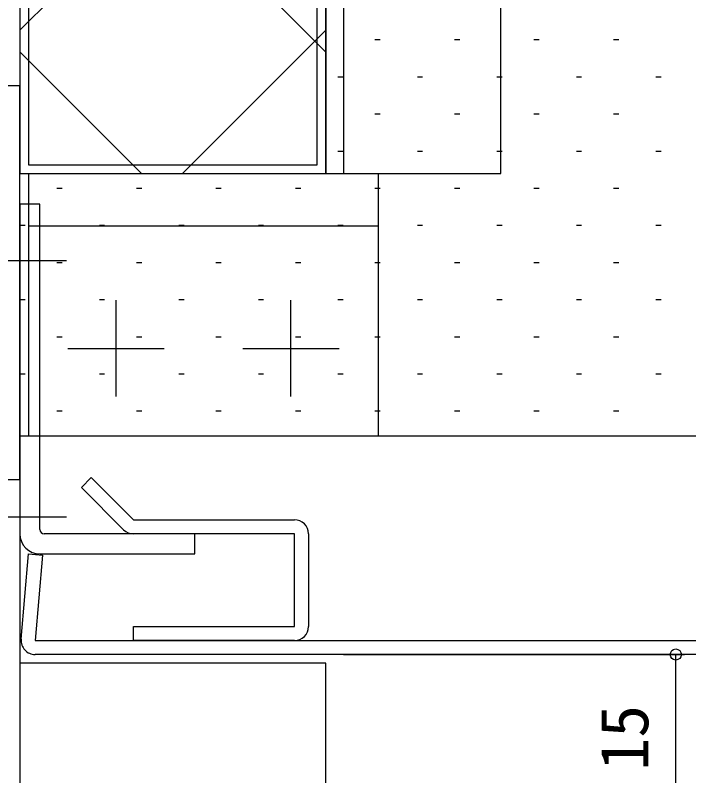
# Model space of a CAD drawing. Units: millimetres, scale not verified. Extents: x -959 to 961, y -418 to 416.
# Drawn here: x -221.8 to -144.8, y 208.3 to 295.2 of the extents above; entities that cross this region are included whole.
import ezdxf
from ezdxf.enums import TextEntityAlignment as Align

# ---------------------------------------------------------------- set-up
doc = ezdxf.new("R2010")
doc.units = ezdxf.units.MM
doc.header["$LTSCALE"] = 4
for name, color, linetype in [('0-2_YKK_11', 7, 'Continuous'), ('0-4_YKK_12', 2, 'Continuous'), ('0-5_YKK_13', 4, 'Continuous'), ('0-7_YKK_D', 6, 'Continuous'), ('0-9_YSS_K', 3, 'Continuous')]:
    doc.layers.add(name, color=color, linetype=linetype)
doc.styles.add('ＭＳ ゴシック', font='')
doc.styles.get('ＭＳ ゴシック').set_extended_font_data('MS Gothic')

msp = doc.modelspace()

# ---------------------------------------------------------------- linework, layer by layer
at = {"layer": '0-2_YKK_11'}
for points in [[(-223.3, 243.719), (-223.3, 242.119), (-221.3, 242.119), (-221.3, 287.119), (-223.3, 287.119), (-223.3, 277.119), (-260.8, 277.119), (-260.8, 287.119), (-266.3, 287.119), (-266.3, 281.119), (-265.3, 281.119), (-265.3, 285.119), (-262.8, 285.119), (-262.8, 275.619), (-265.3, 275.619), (-265.3, 277.119), (-266.3, 277.119), (-266.3, 273.819), (-267.8, 273.819), (-267.8, 272.819), (-265.8, 272.819), (-264.8, 273.819), (-264.5, 274.119), (-262.8, 274.119)], [(-236.37, 212.149), (-236.37, 208.749), (-222.93, 208.749), (-222.93, 240.489), (-229.209, 240.489), (-230.3, 241.119), (-230.3, 242.119), (-226.758, 242.119), (-226.575, 241.999), (-226.025, 241.999), (-225.842, 242.119), (-225.758, 242.119), (-225.575, 241.999), (-225.025, 241.999), (-224.842, 242.119), (-221.3, 242.119), (-221.3, 207.119)]]:
    msp.add_lwpolyline(points, dxfattribs=at)
at = {"layer": '0-4_YKK_12'}
for p, q in [((-186.3, 331.6), (-186.3, 277.119)), ((-184.3, 331.6), (-184.3, 277.119)), ((-223.9, 242.119), (-221.3, 242.119)), ((-186.3, 221.119), (-221.3, 221.119)), ((-186.3, -23.891), (-186.3, 221.119))]:
    msp.add_line(p, q, dxfattribs=at)
msp.add_lwpolyline([(-186.3, 277.119), (-166.3, 277.119), (-166.3, 331.6)], dxfattribs=at)
at = {"layer": '0-5_YKK_13'}
for p, q in [((-220.3, 277.119), (-180.3, 277.119)), ((-220.3, 277.119), (-220.3, 247.119)), ((-180.3, 247.119), (-180.3, 277.119)), ((-220.3, 271.119), (-180.3, 271.119)), ((-215.947, 267.119), (-230.63, 267.119)), ((-210.3, 251.619), (-210.3, 262.619)), ((-190.3, 251.619), (-190.3, 262.619)), ((-215.8, 257.119), (-204.8, 257.119)), ((-195.8, 257.119), (-184.8, 257.119)), ((-220.3, 247.119), (-180.3, 247.119)), ((-215.947, 237.819), (-230.63, 237.819)), ((-201.3, 235.919), (-218.5, 235.919)), ((-188.3, 235.919), (-188.3, 225.319)), ((-94.3, 222.119), (-219.554, 222.119))]:
    msp.add_line(p, q, dxfattribs=at)
msp.add_lwpolyline([(-266.3, 296.119), (-221.3, 296.119), (-221.3, 287.119), (-266.3, 287.119)], close=True, dxfattribs=at)
for points in [[(-219, 236.419), (-219, 273.619), (-221.3, 273.619), (-221.3, 235.919)], [(-209.431, 236.387), (-214.266, 241.222), (-213.135, 242.353)], [(-213.135, 242.353), (-208.3, 237.519), (-189.9, 237.519)], [(-219, 233.619), (-201.3, 233.619), (-201.3, 235.919)], [(-189.9, 223.719), (-208.3, 223.719), (-208.3, 225.319), (-189.9, 225.319), (-189.9, 235.919), (-208.3, 235.919)], [(-221.148, 223.858), (-220.294, 233.619), (-218.7, 233.479), (-219.554, 223.719), (-94.3, 223.719)]]:
    msp.add_lwpolyline(points, dxfattribs=at)
for centre, radius, start, end in [((-189.9, 235.919), 1.6, 0, 90), ((-219, 235.919), 2.3, 180, 270), ((-218.5, 236.419), 0.5, 180, 270), ((-208.3, 237.519), 1.6, 225, 270), ((-189.9, 225.319), 1.6, 270, 0), ((-219.554, 223.719), 1.6, 175, 270)]:
    msp.add_arc(centre, radius, start, end, dxfattribs=at)
at = {"layer": '0-7_YKK_D'}
for p, q in [((-184.3, 222.119), (-145.3, 222.119)), ((-146.3, 207.119), (-146.3, 222.119))]:
    msp.add_line(p, q, dxfattribs=at)
msp.add_circle((-146.3, 222.119), 0.637, dxfattribs=at)
at = {"layer": '0-9_YSS_K'}
for p, q in [((-186.3, 328.495), (-221.3, 293.493)), ((-186.3, 291.001), (-221.3, 326)), ((-186.3, 293.507), (-202.687, 277.119)), ((-180.695, 292.416), (-180.095, 292.416)), ((-171.605, 292.416), (-171.005, 292.416)), ((-162.515, 292.416), (-161.915, 292.416)), ((-153.425, 292.416), (-152.825, 292.416)), ((-207.405, 277.118), (-221.3, 291.013)), ((-184.94, 288.171), (-184.34, 288.171)), ((-175.85, 288.171), (-175.25, 288.171)), ((-166.76, 288.171), (-166.16, 288.171)), ((-157.67, 288.171), (-157.07, 288.171)), ((-148.58, 288.171), (-147.98, 288.171)), ((-180.695, 283.926), (-180.095, 283.926)), ((-171.605, 283.926), (-171.005, 283.926)), ((-162.515, 283.926), (-161.915, 283.926)), ((-153.425, 283.926), (-152.825, 283.926)), ((-184.94, 279.681), (-184.34, 279.681)), ((-175.85, 279.681), (-175.25, 279.681)), ((-166.76, 279.681), (-166.16, 279.681)), ((-157.67, 279.681), (-157.07, 279.681)), ((-148.58, 279.681), (-147.98, 279.681)), ((-217.055, 275.436), (-216.455, 275.436)), ((-207.965, 275.436), (-207.365, 275.436)), ((-198.875, 275.436), (-198.275, 275.436)), ((-189.785, 275.436), (-189.185, 275.436)), ((-180.695, 275.436), (-180.095, 275.436)), ((-171.605, 275.436), (-171.005, 275.436)), ((-162.515, 275.436), (-161.915, 275.436)), ((-153.425, 275.436), (-152.825, 275.436)), ((-221.3, 271.191), (-220.7, 271.191)), ((-212.21, 271.191), (-211.61, 271.191)), ((-203.12, 271.191), (-202.52, 271.191)), ((-194.03, 271.191), (-193.43, 271.191)), ((-184.94, 271.191), (-184.34, 271.191)), ((-175.85, 271.191), (-175.25, 271.191)), ((-166.76, 271.191), (-166.16, 271.191)), ((-157.67, 271.191), (-157.07, 271.191)), ((-148.58, 271.191), (-147.98, 271.191)), ((-217.055, 266.946), (-216.455, 266.946)), ((-207.965, 266.946), (-207.365, 266.946)), ((-198.875, 266.946), (-198.275, 266.946)), ((-189.785, 266.946), (-189.185, 266.946)), ((-180.695, 266.946), (-180.095, 266.946)), ((-171.605, 266.946), (-171.005, 266.946)), ((-162.515, 266.946), (-161.915, 266.946)), ((-153.425, 266.946), (-152.825, 266.946)), ((-221.3, 262.701), (-220.7, 262.701)), ((-212.21, 262.701), (-211.61, 262.701)), ((-203.12, 262.701), (-202.52, 262.701)), ((-194.03, 262.701), (-193.43, 262.701)), ((-184.94, 262.701), (-184.34, 262.701)), ((-175.85, 262.701), (-175.25, 262.701)), ((-166.76, 262.701), (-166.16, 262.701)), ((-157.67, 262.701), (-157.07, 262.701)), ((-148.58, 262.701), (-147.98, 262.701)), ((-217.055, 258.456), (-216.455, 258.456)), ((-207.965, 258.456), (-207.365, 258.456)), ((-198.875, 258.456), (-198.275, 258.456)), ((-189.785, 258.456), (-189.185, 258.456)), ((-180.695, 258.456), (-180.095, 258.456)), ((-171.605, 258.456), (-171.005, 258.456)), ((-162.515, 258.456), (-161.915, 258.456)), ((-153.425, 258.456), (-152.825, 258.456)), ((-221.3, 254.211), (-220.7, 254.211)), ((-212.21, 254.211), (-211.61, 254.211)), ((-203.12, 254.211), (-202.52, 254.211)), ((-194.03, 254.211), (-193.43, 254.211)), ((-184.94, 254.211), (-184.34, 254.211)), ((-175.85, 254.211), (-175.25, 254.211)), ((-166.76, 254.211), (-166.16, 254.211)), ((-157.67, 254.211), (-157.07, 254.211)), ((-148.58, 254.211), (-147.98, 254.211)), ((-217.055, 249.966), (-216.455, 249.966)), ((-207.965, 249.966), (-207.365, 249.966)), ((-198.875, 249.966), (-198.275, 249.966)), ((-189.785, 249.966), (-189.185, 249.966)), ((-180.695, 249.966), (-180.095, 249.966)), ((-171.605, 249.966), (-171.005, 249.966)), ((-162.515, 249.966), (-161.915, 249.966)), ((-153.425, 249.966), (-152.825, 249.966)), ((-221.3, 247.119), (-106.3, 247.119))]:
    msp.add_line(p, q, dxfattribs=at)
for points in [[(-221.3, 331.6), (-221.3, 277.119), (-186.3, 277.119), (-186.3, 331.6)], [(-220.3, 331.6), (-220.3, 278.119), (-187.3, 278.119), (-187.3, 331.6)]]:
    msp.add_lwpolyline(points, dxfattribs=at)

# ---------------------------------------------------------------- texts
at = {"layer": '0-7_YKK_D', "style": 'ＭＳ ゴシック'}
msp.add_text('15', height=5.499, rotation=90, dxfattribs=at).set_placement((-147.8, 208.866), align=Align.BOTTOM_LEFT)

doc.saveas('drawing.dxf')
